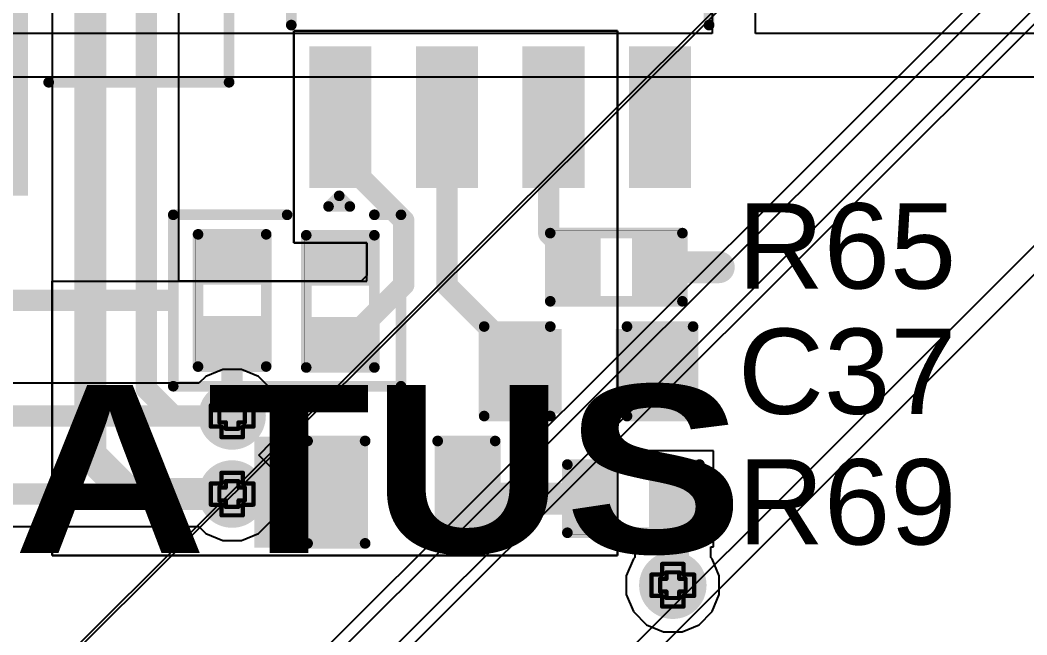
# Model space of a CAD drawing. Header units: inches. Extents: x -5 to 5258, y -4 to 5281.
# Drawn here: x 28.96 to 40.95, y 69.28 to 76.6 of the extents above; entities that cross this region are included whole.
import ezdxf

# ---------------------------------------------------------------- set-up
doc = ezdxf.new("R2010")
doc.units = ezdxf.units.IN
for name, color, linetype in [('Bottom Layer', 5, 'Continuous'), ('Bottom Solder', 6, 'Continuous'), ('Drill Drawing', 1, 'Continuous'), ('Top Layer', 1, 'Continuous'), ('Top Overlay', 2, 'Continuous'), ('Top Paste', 8, 'Continuous'), ('Top Solder', 216, 'Continuous'), ('Via Holes', 16, 'Continuous')]:
    doc.layers.add(name, color=color, linetype=linetype)
doc.styles.add('Arial', font='', dxfattribs={"height": 0.2})
doc.styles.add('Arial Black_Bold', font='', dxfattribs={"height": 0.2})
doc.styles.get('Arial').set_extended_font_data('Arial')
doc.styles.get('Arial Black_Bold').set_extended_font_data('Arial Black', bold=True)

# ---------------------------------------------------------------- blocks, each defined once
blk = doc.blocks.new('8_SO_P____P___6')
at = {"layer": 'Top Layer'}
for points in [[(-3.475, 2.205), (-1.925, 2.205), (-1.925, 1.605), (-3.475, 1.605)], [(1.925, 2.205), (3.475, 2.205), (3.475, 1.605), (1.925, 1.605)], [(-1.144, 1.144), (1.144, 1.144), (1.144, -1.144), (-1.144, -1.144)], [(-3.475, 0.935), (-1.925, 0.935), (-1.925, 0.335), (-3.475, 0.335)], [(1.925, 0.935), (3.475, 0.935), (3.475, 0.335), (1.925, 0.335)], [(-3.475, -0.335), (-1.925, -0.335), (-1.925, -0.935), (-3.475, -0.935)], [(1.925, -0.335), (3.475, -0.335), (3.475, -0.935), (1.925, -0.935)], [(-3.475, -1.605), (-1.925, -1.605), (-1.925, -2.205), (-3.475, -2.205)], [(1.925, -1.605), (3.475, -1.605), (3.475, -2.205), (1.925, -2.205)]]:
    blk.add_hatch(color=1, dxfattribs=at).paths.add_polyline_path(points)
at = {"layer": 'Top Paste'}
for points in [[(-3.475, 2.205), (-1.925, 2.205), (-1.925, 1.605), (-3.475, 1.605)], [(1.925, 2.205), (3.475, 2.205), (3.475, 1.605), (1.925, 1.605)], [(-1.144, 1.144), (1.144, 1.144), (1.144, -1.144), (-1.144, -1.144)], [(-3.475, 0.935), (-1.925, 0.935), (-1.925, 0.335), (-3.475, 0.335)], [(1.925, 0.935), (3.475, 0.935), (3.475, 0.335), (1.925, 0.335)], [(-3.475, -0.335), (-1.925, -0.335), (-1.925, -0.935), (-3.475, -0.935)], [(1.925, -0.335), (3.475, -0.335), (3.475, -0.935), (1.925, -0.935)], [(-3.475, -1.605), (-1.925, -1.605), (-1.925, -2.205), (-3.475, -2.205)], [(1.925, -1.605), (3.475, -1.605), (3.475, -2.205), (1.925, -2.205)]]:
    blk.add_hatch(color=8, dxfattribs=at).paths.add_polyline_path(points)
at = {"layer": 'Top Solder'}
for points in [[(-3.545, 2.275), (-1.855, 2.275), (-1.855, 1.535), (-3.545, 1.535)], [(1.855, 2.275), (3.545, 2.275), (3.545, 1.535), (1.855, 1.535)], [(-1.214, 1.214), (1.214, 1.214), (1.214, -1.214), (-1.214, -1.214)], [(-3.545, 1.005), (-1.855, 1.005), (-1.855, 0.265), (-3.545, 0.265)], [(1.855, 1.005), (3.545, 1.005), (3.545, 0.265), (1.855, 0.265)], [(-3.545, -0.265), (-1.855, -0.265), (-1.855, -1.005), (-3.545, -1.005)], [(1.855, -0.265), (3.545, -0.265), (3.545, -1.005), (1.855, -1.005)], [(-3.545, -1.535), (-1.855, -1.535), (-1.855, -2.275), (-3.545, -2.275)], [(1.855, -1.535), (3.545, -1.535), (3.545, -2.275), (1.855, -2.275)]]:
    blk.add_hatch(color=216, dxfattribs=at).paths.add_polyline_path(points)
at = {"layer": 'Top Overlay', "const_width": 0.127}
for points in [[(-1.603, 2.489), (1.902, 2.489)], [(-3.763, 2.045), (-3.636, 1.918)], [(-3.763, 2.045), (-3.763, 1.791)], [(-3.636, 1.918), (-3.763, 1.791)], [(-1.603, -2.489), (1.902, -2.489)]]:
    blk.add_lwpolyline(points, dxfattribs=at)
at = {"layer": 'Top Overlay', "const_width": 0.0635}
for points in [[(-1.635, 2.489, 1), (-1.571, 2.489, 1)], [(1.87, 2.489, 1), (1.934, 2.489, 1)], [(-3.795, 2.045, 1), (-3.732, 2.045, 1)], [(-3.795, 2.045, 1), (-3.732, 2.045, 1)], [(-3.668, 1.918, 1), (-3.605, 1.918, 1)], [(-3.668, 1.918, 1), (-3.605, 1.918, 1)], [(-3.795, 1.791, 1), (-3.732, 1.791, 1)], [(-3.795, 1.791, 1), (-3.732, 1.791, 1)], [(-1.635, -2.489, 1), (-1.571, -2.489, 1)], [(1.87, -2.489, 1), (1.934, -2.489, 1)]]:
    blk.add_lwpolyline(points, format="xyb", close=True, dxfattribs=at)
blk = doc.blocks.new('28_UFQFPN__4_4__9')
at = {"layer": 'Top Solder'}
for p in [(-1.739, 1.711), (-1.589, -1.289), (-1.289, 2.211), (-1.289, -1.589), (1.561, -1.589), (1.711, 2.211), (2.211, 1.711), (2.211, -1.289)]:
    blk.add_line(p, (5248.373, 5235.421), dxfattribs=at)
blk = doc.blocks.new('R___0402_23')
at = {"layer": 'Top Layer'}
for points in [[(-0.699, -0.318), (-0.699, 0.318), (-0.241, 0.318), (-0.241, -0.318)], [(0.241, -0.318), (0.241, 0.318), (0.699, 0.318), (0.699, -0.318)]]:
    blk.add_hatch(color=1, dxfattribs=at).paths.add_polyline_path(points)
at = {"layer": 'Top Paste'}
for points in [[(-0.699, -0.318), (-0.699, 0.318), (-0.241, 0.318), (-0.241, -0.318)], [(0.241, -0.318), (0.241, 0.318), (0.699, 0.318), (0.699, -0.318)]]:
    blk.add_hatch(color=8, dxfattribs=at).paths.add_polyline_path(points)
at = {"layer": 'Top Solder'}
for points in [[(-0.754, -0.373), (-0.754, 0.373), (-0.186, 0.373), (-0.186, -0.373)], [(0.186, -0.373), (0.186, 0.373), (0.754, 0.373), (0.754, -0.373)]]:
    blk.add_hatch(color=216, dxfattribs=at).paths.add_polyline_path(points)
at = {"layer": 'Top Overlay'}
for points, const_width in [([(-0.787, 0.406), (0.787, 0.406)], 0.127), ([(-0.787, -0.406), (-0.787, 0.406)], 0.127), ([(0.787, -0.406), (0.787, 0.406)], 0.127), ([(-0.787, -0.406), (0.787, -0.406)], 0.127), ([(-0.813, -0.432), (0.813, -0.432)], 0.00323)]:
    blk.add_lwpolyline(points, dxfattribs=dict(at, const_width=const_width))
for points, const_width in [([(-0.819, 0.406, 1), (-0.756, 0.406, 1)], 0.0635), ([(-0.819, 0.406, 1), (-0.756, 0.406, 1)], 0.0635), ([(0.756, 0.406, 1), (0.819, 0.406, 1)], 0.0635), ([(0.756, 0.406, 1), (0.819, 0.406, 1)], 0.0635), ([(-0.819, -0.406, 1), (-0.756, -0.406, 1)], 0.0635), ([(-0.819, -0.406, 1), (-0.756, -0.406, 1)], 0.0635), ([(0.756, -0.406, 1), (0.819, -0.406, 1)], 0.0635), ([(0.756, -0.406, 1), (0.819, -0.406, 1)], 0.0635), ([(-0.814, -0.432, 1), (-0.812, -0.432, 1)], 0.00161), ([(0.812, -0.432, 1), (0.814, -0.432, 1)], 0.00161)]:
    blk.add_lwpolyline(points, format="xyb", close=True, dxfattribs=dict(at, const_width=const_width))
blk = doc.blocks.new('R___0402_27')
at = {"layer": 'Top Layer'}
for points in [[(-0.699, -0.318), (-0.699, 0.318), (-0.241, 0.318), (-0.241, -0.318)], [(0.241, -0.318), (0.241, 0.318), (0.699, 0.318), (0.699, -0.318)]]:
    blk.add_hatch(color=1, dxfattribs=at).paths.add_polyline_path(points)
at = {"layer": 'Top Paste'}
for points in [[(-0.699, -0.318), (-0.699, 0.318), (-0.241, 0.318), (-0.241, -0.318)], [(0.241, -0.318), (0.241, 0.318), (0.699, 0.318), (0.699, -0.318)]]:
    blk.add_hatch(color=8, dxfattribs=at).paths.add_polyline_path(points)
at = {"layer": 'Top Solder'}
for points in [[(-0.754, -0.373), (-0.754, 0.373), (-0.186, 0.373), (-0.186, -0.373)], [(0.186, -0.373), (0.186, 0.373), (0.754, 0.373), (0.754, -0.373)]]:
    blk.add_hatch(color=216, dxfattribs=at).paths.add_polyline_path(points)
at = {"layer": 'Top Overlay'}
for points, const_width in [([(0.787, 0.406), (-0.787, 0.406)], 0.127), ([(-0.787, 0.406), (-0.787, -0.406)], 0.127), ([(0.787, 0.406), (0.787, -0.406)], 0.127), ([(0.787, -0.406), (-0.787, -0.406)], 0.127), ([(0.813, -0.432), (-0.813, -0.432)], 0.00323)]:
    blk.add_lwpolyline(points, dxfattribs=dict(at, const_width=const_width))
for points, const_width in [([(-0.819, 0.406, 1), (-0.756, 0.406, 1)], 0.0635), ([(-0.819, 0.406, 1), (-0.756, 0.406, 1)], 0.0635), ([(0.756, 0.406, 1), (0.819, 0.406, 1)], 0.0635), ([(0.756, 0.406, 1), (0.819, 0.406, 1)], 0.0635), ([(-0.819, -0.406, 1), (-0.756, -0.406, 1)], 0.0635), ([(-0.819, -0.406, 1), (-0.756, -0.406, 1)], 0.0635), ([(0.756, -0.406, 1), (0.819, -0.406, 1)], 0.0635), ([(0.756, -0.406, 1), (0.819, -0.406, 1)], 0.0635), ([(-0.814, -0.432, 1), (-0.812, -0.432, 1)], 0.00161), ([(0.812, -0.432, 1), (0.814, -0.432, 1)], 0.00161)]:
    blk.add_lwpolyline(points, format="xyb", close=True, dxfattribs=dict(at, const_width=const_width))
blk = doc.blocks.new('R___0402_28')
at = {"layer": 'Top Layer'}
for points in [[(-0.699, -0.318), (-0.699, 0.317), (-0.241, 0.317), (-0.241, -0.318)], [(0.241, -0.318), (0.241, 0.317), (0.699, 0.317), (0.699, -0.318)]]:
    blk.add_hatch(color=1, dxfattribs=at).paths.add_polyline_path(points)
at = {"layer": 'Top Paste'}
for points in [[(-0.699, -0.318), (-0.699, 0.317), (-0.241, 0.317), (-0.241, -0.318)], [(0.241, -0.318), (0.241, 0.317), (0.699, 0.317), (0.699, -0.318)]]:
    blk.add_hatch(color=8, dxfattribs=at).paths.add_polyline_path(points)
at = {"layer": 'Top Solder'}
for points in [[(-0.754, -0.373), (-0.754, 0.372), (-0.186, 0.372), (-0.186, -0.373)], [(0.186, -0.373), (0.186, 0.372), (0.754, 0.372), (0.754, -0.373)]]:
    blk.add_hatch(color=216, dxfattribs=at).paths.add_polyline_path(points)
at = {"layer": 'Top Overlay'}
for points, const_width in [([(0.787, 0.406), (-0.787, 0.406)], 0.127), ([(-0.787, -0.406), (-0.787, 0.406)], 0.127), ([(0.787, -0.406), (0.787, 0.406)], 0.127), ([(0.787, -0.406), (-0.787, -0.406)], 0.127), ([(0.813, -0.432), (-0.813, -0.432)], 0.00323)]:
    blk.add_lwpolyline(points, dxfattribs=dict(at, const_width=const_width))
for points, const_width in [([(-0.819, 0.406, 1), (-0.756, 0.406, 1)], 0.0635), ([(-0.819, 0.406, 1), (-0.756, 0.406, 1)], 0.0635), ([(0.756, 0.406, 1), (0.819, 0.406, 1)], 0.0635), ([(0.756, 0.406, 1), (0.819, 0.406, 1)], 0.0635), ([(-0.819, -0.406, 1), (-0.756, -0.406, 1)], 0.0635), ([(-0.819, -0.406, 1), (-0.756, -0.406, 1)], 0.0635), ([(0.756, -0.406, 1), (0.819, -0.406, 1)], 0.0635), ([(0.756, -0.406, 1), (0.819, -0.406, 1)], 0.0635), ([(-0.814, -0.432, 1), (-0.812, -0.432, 1)], 0.00161), ([(0.812, -0.432, 1), (0.814, -0.432, 1)], 0.00161)]:
    blk.add_lwpolyline(points, format="xyb", close=True, dxfattribs=dict(at, const_width=const_width))
blk = doc.blocks.new('R___0402_29')
at = {"layer": 'Top Layer'}
for points in [[(-0.699, -0.318), (-0.699, 0.317), (-0.241, 0.317), (-0.241, -0.318)], [(0.241, -0.318), (0.241, 0.317), (0.699, 0.317), (0.699, -0.318)]]:
    blk.add_hatch(color=1, dxfattribs=at).paths.add_polyline_path(points)
at = {"layer": 'Top Paste'}
for points in [[(-0.699, -0.318), (-0.699, 0.317), (-0.241, 0.317), (-0.241, -0.318)], [(0.241, -0.318), (0.241, 0.317), (0.699, 0.317), (0.699, -0.318)]]:
    blk.add_hatch(color=8, dxfattribs=at).paths.add_polyline_path(points)
at = {"layer": 'Top Solder'}
for points in [[(-0.754, -0.373), (-0.754, 0.373), (-0.186, 0.373), (-0.186, -0.373)], [(0.186, -0.373), (0.186, 0.373), (0.754, 0.373), (0.754, -0.373)]]:
    blk.add_hatch(color=216, dxfattribs=at).paths.add_polyline_path(points)
at = {"layer": 'Top Overlay'}
for points, const_width in [([(0.787, 0.406), (-0.787, 0.406)], 0.127), ([(-0.787, -0.406), (-0.787, 0.406)], 0.127), ([(0.787, -0.406), (0.787, 0.406)], 0.127), ([(0.787, -0.406), (-0.787, -0.406)], 0.127), ([(0.813, -0.432), (-0.813, -0.432)], 0.00323)]:
    blk.add_lwpolyline(points, dxfattribs=dict(at, const_width=const_width))
for points, const_width in [([(-0.819, 0.406, 1), (-0.756, 0.406, 1)], 0.0635), ([(-0.819, 0.406, 1), (-0.756, 0.406, 1)], 0.0635), ([(0.756, 0.406, 1), (0.819, 0.406, 1)], 0.0635), ([(0.756, 0.406, 1), (0.819, 0.406, 1)], 0.0635), ([(-0.819, -0.406, 1), (-0.756, -0.406, 1)], 0.0635), ([(-0.819, -0.406, 1), (-0.756, -0.406, 1)], 0.0635), ([(0.756, -0.406, 1), (0.819, -0.406, 1)], 0.0635), ([(0.756, -0.406, 1), (0.819, -0.406, 1)], 0.0635), ([(-0.814, -0.432, 1), (-0.812, -0.432, 1)], 0.00161), ([(0.812, -0.432, 1), (0.814, -0.432, 1)], 0.00161)]:
    blk.add_lwpolyline(points, format="xyb", close=True, dxfattribs=dict(at, const_width=const_width))
blk = doc.blocks.new('LED_0603_93')
at = {"layer": 'Top Layer'}
for points in [[(-1, 0.5), (-0.5, 0.5), (-0.5, -0.5), (-1, -0.5)], [(0.5, 0.5), (1, 0.5), (1, -0.5), (0.5, -0.5)]]:
    blk.add_hatch(color=1, dxfattribs=at).paths.add_polyline_path(points)
at = {"layer": 'Top Overlay'}
blk.add_hatch(color=2, dxfattribs=at).paths.add_polyline_path([(1.118, -0.66), (1.753, -0.66), (1.753, 0.66), (1.118, 0.66)])
at = {"layer": 'Top Paste'}
for points in [[(-1, 0.5), (-0.5, 0.5), (-0.5, -0.5), (-1, -0.5)], [(0.5, 0.5), (1, 0.5), (1, -0.5), (0.5, -0.5)]]:
    blk.add_hatch(color=8, dxfattribs=at).paths.add_polyline_path(points)
at = {"layer": 'Top Solder'}
for points in [[(-1.102, 0.602), (-0.398, 0.602), (-0.398, -0.602), (-1.102, -0.602)], [(0.398, 0.602), (1.102, 0.602), (1.102, -0.602), (0.398, -0.602)]]:
    blk.add_hatch(color=216, dxfattribs=at).paths.add_polyline_path(points)
at = {"layer": 'Top Overlay', "const_width": 0.127}
for points in [[(-0.432, 0.61), (-1.118, 0.61)], [(-1.118, 0.61), (-1.118, -0.61)], [(1.118, 0.61), (0.432, 0.61)], [(1.118, 0.61), (1.118, -0.61)], [(-0.432, -0.61), (-1.118, -0.61)], [(1.118, -0.61), (0.432, -0.61)]]:
    blk.add_lwpolyline(points, dxfattribs=at)
at = {"layer": 'Top Overlay', "const_width": 0.0635}
for points in [[(-1.149, 0.61, 1), (-1.086, 0.61, 1)], [(-1.149, 0.61, 1), (-1.086, 0.61, 1)], [(-0.464, 0.61, 1), (-0.4, 0.61, 1)], [(0.4, 0.61, 1), (0.464, 0.61, 1)], [(1.086, 0.61, 1), (1.149, 0.61, 1)], [(1.086, 0.61, 1), (1.149, 0.61, 1)], [(-1.149, -0.61, 1), (-1.086, -0.61, 1)], [(-1.149, -0.61, 1), (-1.086, -0.61, 1)], [(-0.464, -0.61, 1), (-0.4, -0.61, 1)], [(0.4, -0.61, 1), (0.464, -0.61, 1)], [(1.086, -0.61, 1), (1.149, -0.61, 1)], [(1.086, -0.61, 1), (1.149, -0.61, 1)]]:
    blk.add_lwpolyline(points, format="xyb", close=True, dxfattribs=at)
blk = doc.blocks.new('C___0603_133')
at = {"layer": 'Top Layer'}
for points in [[(-0.381, 0.445), (-0.381, -0.445), (-1.143, -0.445), (-1.143, 0.445)], [(1.143, 0.445), (1.143, -0.445), (0.381, -0.445), (0.381, 0.445)]]:
    blk.add_hatch(color=1, dxfattribs=at).paths.add_polyline_path(points)
at = {"layer": 'Top Paste'}
for points in [[(-0.381, 0.445), (-0.381, -0.445), (-1.143, -0.445), (-1.143, 0.445)], [(1.143, 0.445), (1.143, -0.445), (0.381, -0.445), (0.381, 0.445)]]:
    blk.add_hatch(color=8, dxfattribs=at).paths.add_polyline_path(points)
at = {"layer": 'Top Solder'}
for points in [[(-0.321, 0.504), (-0.321, -0.504), (-1.203, -0.504), (-1.203, 0.504)], [(1.203, 0.504), (1.203, -0.504), (0.321, -0.504), (0.321, 0.504)]]:
    blk.add_hatch(color=216, dxfattribs=at).paths.add_polyline_path(points)
at = {"layer": 'Top Overlay', "const_width": 0.127}
for points in [[(-0.457, 0.533), (-1.245, 0.533)], [(-1.245, 0.533), (-1.245, -0.533)], [(1.245, 0.533), (0.457, 0.533)], [(1.245, 0.533), (1.245, -0.533)], [(-0.457, -0.533), (-1.245, -0.533)], [(1.245, -0.533), (0.457, -0.533)]]:
    blk.add_lwpolyline(points, dxfattribs=at)
at = {"layer": 'Top Overlay', "const_width": 0.0635}
for points in [[(-1.276, 0.533, 1), (-1.213, 0.533, 1)], [(-1.276, 0.533, 1), (-1.213, 0.533, 1)], [(-0.489, 0.533, 1), (-0.425, 0.533, 1)], [(0.425, 0.533, 1), (0.489, 0.533, 1)], [(1.213, 0.533, 1), (1.276, 0.533, 1)], [(1.213, 0.533, 1), (1.276, 0.533, 1)], [(-1.276, -0.533, 1), (-1.213, -0.533, 1)], [(-1.276, -0.533, 1), (-1.213, -0.533, 1)], [(-0.489, -0.533, 1), (-0.425, -0.533, 1)], [(0.425, -0.533, 1), (0.489, -0.533, 1)], [(1.213, -0.533, 1), (1.276, -0.533, 1)], [(1.213, -0.533, 1), (1.276, -0.533, 1)]]:
    blk.add_lwpolyline(points, format="xyb", close=True, dxfattribs=at)
blk = doc.blocks.new('50SVPF10M_136')
at = {"layer": 'Top Layer'}
for points in [[(-4.55, 0.8), (-1.05, 0.8), (-1.05, -0.8), (-4.55, -0.8)], [(1.05, 0.8), (4.55, 0.8), (4.55, -0.8), (1.05, -0.8)]]:
    blk.add_hatch(color=1, dxfattribs=at).paths.add_polyline_path(points)
at = {"layer": 'Top Paste'}
for points in [[(-4.55, 0.8), (-1.05, 0.8), (-1.05, -0.8), (-4.55, -0.8)], [(1.05, 0.8), (4.55, 0.8), (4.55, -0.8), (1.05, -0.8)]]:
    blk.add_hatch(color=8, dxfattribs=at).paths.add_polyline_path(points)
at = {"layer": 'Top Solder'}
for points in [[(-4.652, 0.902), (-0.948, 0.902), (-0.948, -0.902), (-4.652, -0.902)], [(0.948, 0.902), (4.652, 0.902), (4.652, -0.902), (0.948, -0.902)]]:
    blk.add_hatch(color=216, dxfattribs=at).paths.add_polyline_path(points)
at = {"layer": 'Top Overlay', "const_width": 0.127}
for points in [[(-3.3, 1.95), (-1.95, 3.3)], [(3.3, 3.3), (-1.95, 3.3)], [(3.3, 1.15), (3.3, 3.3)], [(-3.3, 1.15), (-3.3, 1.95)], [(-3.779, 1.033), (-3.779, 1.567)], [(-3.55, 1.287), (-4.007, 1.287)], [(-3.3, -1.95), (-3.3, -1.15)], [(3.3, -3.3), (3.3, -1.15)], [(-1.95, -3.3), (-3.3, -1.95)], [(3.3, -3.3), (-1.95, -3.3)]]:
    blk.add_lwpolyline(points, dxfattribs=at)
at = {"layer": 'Top Overlay', "const_width": 0.0635}
for points in [[(-1.982, 3.3, 1), (-1.918, 3.3, 1)], [(-1.982, 3.3, 1), (-1.918, 3.3, 1)], [(3.268, 3.3, 1), (3.332, 3.3, 1)], [(3.268, 3.3, 1), (3.332, 3.3, 1)], [(-3.332, 1.95, 1), (-3.268, 1.95, 1)], [(-3.332, 1.95, 1), (-3.268, 1.95, 1)], [(-3.81, 1.567, 1), (-3.747, 1.567, 1)], [(-4.039, 1.287, 1), (-3.975, 1.287, 1)], [(-3.582, 1.287, 1), (-3.518, 1.287, 1)], [(-3.332, 1.15, 1), (-3.268, 1.15, 1)], [(3.268, 1.15, 1), (3.332, 1.15, 1)], [(-3.81, 1.033, 1), (-3.747, 1.033, 1)], [(-3.332, -1.15, 1), (-3.268, -1.15, 1)], [(3.268, -1.15, 1), (3.332, -1.15, 1)], [(-3.332, -1.95, 1), (-3.268, -1.95, 1)], [(-3.332, -1.95, 1), (-3.268, -1.95, 1)], [(-1.982, -3.3, 1), (-1.918, -3.3, 1)], [(-1.982, -3.3, 1), (-1.918, -3.3, 1)], [(3.268, -3.3, 1), (3.332, -3.3, 1)], [(3.268, -3.3, 1), (3.332, -3.3, 1)]]:
    blk.add_lwpolyline(points, format="xyb", close=True, dxfattribs=at)

msp = doc.modelspace()

# ---------------------------------------------------------------- hatches: boundary and pattern name
at = {"layer": 'Bottom Layer'}
h = msp.add_hatch(color=5, dxfattribs=at)
edge = h.paths.add_edge_path()
edge.add_arc((31.481, 71.889), 0.3, 0, 360)
h = msp.add_hatch(color=5, dxfattribs=at)
edge = h.paths.add_edge_path()
edge.add_arc((31.481, 70.959), 0.3, 0, 360)
h = msp.add_hatch(color=5, dxfattribs=at)
edge = h.paths.add_edge_path()
edge.add_arc((36.732, 69.873), 0.3, 0, 360)
at = {"layer": 'Bottom Solder'}
h = msp.add_hatch(color=6, dxfattribs=at)
edge = h.paths.add_edge_path()
edge.add_arc((31.481, 71.889), 0.402, 0, 360)
h = msp.add_hatch(color=6, dxfattribs=at)
edge = h.paths.add_edge_path()
edge.add_arc((31.481, 70.959), 0.402, 0, 360)
h = msp.add_hatch(color=6, dxfattribs=at)
edge = h.paths.add_edge_path()
edge.add_arc((36.732, 69.873), 0.402, 0, 360)
at = {"layer": 'Top Layer'}
h = msp.add_hatch(color=1, dxfattribs=at)
edge = h.paths.add_edge_path()
edge.add_arc((31.481, 71.889), 0.3, 0, 360)
h = msp.add_hatch(color=1, dxfattribs=at)
edge = h.paths.add_edge_path()
edge.add_arc((31.481, 70.959), 0.3, 0, 360)
h = msp.add_hatch(color=1, dxfattribs=at)
edge = h.paths.add_edge_path()
edge.add_arc((36.732, 69.873), 0.3, 0, 360)
at = {"layer": 'Top Solder'}
h = msp.add_hatch(color=216, dxfattribs=at)
edge = h.paths.add_edge_path()
edge.add_arc((31.481, 71.889), 0.402, 0, 360)
h = msp.add_hatch(color=216, dxfattribs=at)
edge = h.paths.add_edge_path()
edge.add_arc((31.481, 70.959), 0.402, 0, 360)
h = msp.add_hatch(color=216, dxfattribs=at)
edge = h.paths.add_edge_path()
edge.add_arc((36.732, 69.873), 0.402, 0, 360)
at = {"layer": 'Via Holes'}
h = msp.add_hatch(color=7, dxfattribs=at)
edge = h.paths.add_edge_path()
edge.add_arc((31.481, 71.889), 0.15, 0, 360)
h = msp.add_hatch(color=7, dxfattribs=at)
edge = h.paths.add_edge_path()
edge.add_arc((31.481, 70.959), 0.15, 0, 360)
h = msp.add_hatch(color=7, dxfattribs=at)
edge = h.paths.add_edge_path()
edge.add_arc((36.732, 69.873), 0.15, 0, 360)

# ---------------------------------------------------------------- linework, layer by layer
at = {"layer": 'Bottom Layer'}
for p, q in [((37.201, 84.849), (37.201, 76.445)), ((37.719, 76.445), (37.719, 84.849)), ((37.201, 76.445), (4.623, 76.445)), ((62.84, 76.445), (37.719, 76.445)), ((4.623, 75.927), (62.84, 75.927)), ((31.167, 72.359), (31.086, 72.278)), ((31.371, 72.443), (31.167, 72.359)), ((31.591, 72.443), (31.371, 72.443)), ((31.795, 72.359), (31.591, 72.443)), ((31.951, 72.203), (31.795, 72.359)), ((31.086, 72.278), (18.322, 72.278)), ((32.035, 71.999), (31.951, 72.203)), ((32.035, 71.779), (32.035, 71.999)), ((31.951, 71.575), (32.035, 71.779)), ((31.8, 71.424), (31.951, 71.575)), ((31.951, 71.273), (31.8, 71.424)), ((32.035, 71.07), (31.951, 71.273)), ((32.035, 70.849), (32.035, 71.07)), ((31.951, 70.645), (32.035, 70.849)), ((18.756, 70.571), (31.086, 70.571)), ((31.086, 70.571), (31.167, 70.49)), ((31.795, 70.49), (31.951, 70.645)), ((31.167, 70.49), (31.371, 70.405)), ((31.591, 70.405), (31.795, 70.49)), ((31.371, 70.405), (31.591, 70.405))]:
    msp.add_line(p, q, dxfattribs=at)
at = {"layer": 'Bottom Layer', "const_width": 0.254}
for points in [[(17.954, 71.889), (31.481, 71.889)], [(18.595, 70.959), (31.481, 70.959)]]:
    msp.add_lwpolyline(points, dxfattribs=at)
at = {"layer": 'Bottom Layer', "const_width": 0.127}
for points in [[(31.418, 71.889, 1), (31.545, 71.889, 1)], [(31.418, 70.959, 1), (31.545, 70.959, 1)]]:
    msp.add_lwpolyline(points, format="xyb", close=True, dxfattribs=at)
at = {"layer": 'Drill Drawing', "const_width": 0.0508}
for points in [[(31.354, 72.016), (31.354, 72.143)], [(31.354, 72.143), (31.608, 72.143)], [(31.608, 72.016), (31.608, 72.143)], [(31.227, 71.762), (31.227, 72.016)], [(31.227, 72.016), (31.354, 72.016)], [(31.329, 71.813), (31.329, 71.965)], [(31.329, 71.965), (31.405, 71.965)], [(31.405, 71.965), (31.405, 72.042)], [(31.405, 72.042), (31.557, 72.042)], [(31.557, 71.965), (31.557, 72.042)], [(31.557, 71.965), (31.634, 71.965)], [(31.608, 72.016), (31.735, 72.016)], [(31.634, 71.813), (31.634, 71.965)], [(31.735, 71.762), (31.735, 72.016)], [(31.227, 71.762), (31.354, 71.762)], [(31.329, 71.813), (31.405, 71.813)], [(31.354, 71.635), (31.354, 71.762)], [(31.405, 71.737), (31.405, 71.813)], [(31.405, 71.737), (31.557, 71.737)], [(31.557, 71.813), (31.634, 71.813)], [(31.557, 71.737), (31.557, 71.813)], [(31.608, 71.762), (31.735, 71.762)], [(31.608, 71.635), (31.608, 71.762)], [(31.354, 71.635), (31.608, 71.635)], [(31.354, 71.086), (31.354, 71.213)], [(31.354, 71.213), (31.608, 71.213)], [(31.405, 71.036), (31.405, 71.112)], [(31.405, 71.112), (31.557, 71.112)], [(31.557, 71.036), (31.557, 71.112)], [(31.608, 71.086), (31.608, 71.213)], [(31.227, 70.832), (31.227, 71.086)], [(31.227, 71.086), (31.354, 71.086)], [(31.329, 70.883), (31.329, 71.036)], [(31.329, 71.036), (31.405, 71.036)], [(31.557, 71.036), (31.634, 71.036)], [(31.608, 71.086), (31.735, 71.086)], [(31.634, 70.883), (31.634, 71.036)], [(31.735, 70.832), (31.735, 71.086)], [(31.329, 70.883), (31.405, 70.883)], [(31.405, 70.807), (31.405, 70.883)], [(31.557, 70.883), (31.634, 70.883)], [(31.557, 70.807), (31.557, 70.883)], [(31.227, 70.832), (31.354, 70.832)], [(31.354, 70.705), (31.354, 70.832)], [(31.405, 70.807), (31.557, 70.807)], [(31.608, 70.832), (31.735, 70.832)], [(31.608, 70.705), (31.608, 70.832)], [(31.354, 70.705), (31.608, 70.705)], [(36.605, 70), (36.605, 70.127)], [(36.605, 70.127), (36.859, 70.127)], [(36.859, 70), (36.859, 70.127)], [(36.478, 69.746), (36.478, 70)], [(36.478, 70), (36.605, 70)], [(36.58, 69.797), (36.58, 69.949)], [(36.58, 69.949), (36.656, 69.949)], [(36.656, 69.949), (36.656, 70.026)], [(36.656, 70.026), (36.808, 70.026)], [(36.808, 69.949), (36.808, 70.026)], [(36.808, 69.949), (36.885, 69.949)], [(36.859, 70), (36.986, 70)], [(36.885, 69.797), (36.885, 69.949)], [(36.986, 69.746), (36.986, 70)], [(36.58, 69.797), (36.656, 69.797)], [(36.656, 69.721), (36.656, 69.797)], [(36.808, 69.797), (36.885, 69.797)], [(36.808, 69.721), (36.808, 69.797)], [(36.478, 69.746), (36.605, 69.746)], [(36.605, 69.619), (36.605, 69.746)], [(36.656, 69.721), (36.808, 69.721)], [(36.859, 69.746), (36.986, 69.746)], [(36.859, 69.619), (36.859, 69.746)], [(36.605, 69.619), (36.859, 69.619)]]:
    msp.add_lwpolyline(points, dxfattribs=at)
at = {"layer": 'Drill Drawing', "const_width": 0.0254}
for points in [[(31.342, 72.143, 1), (31.367, 72.143, 1)], [(31.342, 72.143, 1), (31.367, 72.143, 1)], [(31.596, 72.143, 1), (31.621, 72.143, 1)], [(31.596, 72.143, 1), (31.621, 72.143, 1)], [(31.215, 72.016, 1), (31.24, 72.016, 1)], [(31.215, 72.016, 1), (31.24, 72.016, 1)], [(31.316, 71.965, 1), (31.342, 71.965, 1)], [(31.316, 71.965, 1), (31.342, 71.965, 1)], [(31.342, 72.016, 1), (31.367, 72.016, 1)], [(31.342, 72.016, 1), (31.367, 72.016, 1)], [(31.392, 72.042, 1), (31.418, 72.042, 1)], [(31.392, 72.042, 1), (31.418, 72.042, 1)], [(31.392, 71.965, 1), (31.418, 71.965, 1)], [(31.392, 71.965, 1), (31.418, 71.965, 1)], [(31.545, 72.042, 1), (31.57, 72.042, 1)], [(31.545, 72.042, 1), (31.57, 72.042, 1)], [(31.545, 71.965, 1), (31.57, 71.965, 1)], [(31.545, 71.965, 1), (31.57, 71.965, 1)], [(31.596, 72.016, 1), (31.621, 72.016, 1)], [(31.596, 72.016, 1), (31.621, 72.016, 1)], [(31.621, 71.965, 1), (31.646, 71.965, 1)], [(31.621, 71.965, 1), (31.646, 71.965, 1)], [(31.723, 72.016, 1), (31.748, 72.016, 1)], [(31.723, 72.016, 1), (31.748, 72.016, 1)], [(31.215, 71.762, 1), (31.24, 71.762, 1)], [(31.215, 71.762, 1), (31.24, 71.762, 1)], [(31.316, 71.813, 1), (31.342, 71.813, 1)], [(31.316, 71.813, 1), (31.342, 71.813, 1)], [(31.342, 71.762, 1), (31.367, 71.762, 1)], [(31.342, 71.762, 1), (31.367, 71.762, 1)], [(31.392, 71.813, 1), (31.418, 71.813, 1)], [(31.392, 71.813, 1), (31.418, 71.813, 1)], [(31.392, 71.737, 1), (31.418, 71.737, 1)], [(31.392, 71.737, 1), (31.418, 71.737, 1)], [(31.545, 71.813, 1), (31.57, 71.813, 1)], [(31.545, 71.813, 1), (31.57, 71.813, 1)], [(31.545, 71.737, 1), (31.57, 71.737, 1)], [(31.545, 71.737, 1), (31.57, 71.737, 1)], [(31.596, 71.762, 1), (31.621, 71.762, 1)], [(31.596, 71.762, 1), (31.621, 71.762, 1)], [(31.621, 71.813, 1), (31.646, 71.813, 1)], [(31.621, 71.813, 1), (31.646, 71.813, 1)], [(31.723, 71.762, 1), (31.748, 71.762, 1)], [(31.723, 71.762, 1), (31.748, 71.762, 1)], [(31.342, 71.635, 1), (31.367, 71.635, 1)], [(31.342, 71.635, 1), (31.367, 71.635, 1)], [(31.596, 71.635, 1), (31.621, 71.635, 1)], [(31.596, 71.635, 1), (31.621, 71.635, 1)], [(31.342, 71.213, 1), (31.367, 71.213, 1)], [(31.342, 71.213, 1), (31.367, 71.213, 1)], [(31.392, 71.112, 1), (31.418, 71.112, 1)], [(31.392, 71.112, 1), (31.418, 71.112, 1)], [(31.545, 71.112, 1), (31.57, 71.112, 1)], [(31.545, 71.112, 1), (31.57, 71.112, 1)], [(31.596, 71.213, 1), (31.621, 71.213, 1)], [(31.596, 71.213, 1), (31.621, 71.213, 1)], [(31.215, 71.086, 1), (31.24, 71.086, 1)], [(31.215, 71.086, 1), (31.24, 71.086, 1)], [(31.316, 71.036, 1), (31.342, 71.036, 1)], [(31.316, 71.036, 1), (31.342, 71.036, 1)], [(31.342, 71.086, 1), (31.367, 71.086, 1)], [(31.342, 71.086, 1), (31.367, 71.086, 1)], [(31.392, 71.036, 1), (31.418, 71.036, 1)], [(31.392, 71.036, 1), (31.418, 71.036, 1)], [(31.545, 71.036, 1), (31.57, 71.036, 1)], [(31.545, 71.036, 1), (31.57, 71.036, 1)], [(31.596, 71.086, 1), (31.621, 71.086, 1)], [(31.596, 71.086, 1), (31.621, 71.086, 1)], [(31.621, 71.036, 1), (31.646, 71.036, 1)], [(31.621, 71.036, 1), (31.646, 71.036, 1)], [(31.723, 71.086, 1), (31.748, 71.086, 1)], [(31.723, 71.086, 1), (31.748, 71.086, 1)], [(31.316, 70.883, 1), (31.342, 70.883, 1)], [(31.316, 70.883, 1), (31.342, 70.883, 1)], [(31.392, 70.883, 1), (31.418, 70.883, 1)], [(31.392, 70.883, 1), (31.418, 70.883, 1)], [(31.545, 70.883, 1), (31.57, 70.883, 1)], [(31.545, 70.883, 1), (31.57, 70.883, 1)], [(31.621, 70.883, 1), (31.646, 70.883, 1)], [(31.621, 70.883, 1), (31.646, 70.883, 1)], [(31.215, 70.832, 1), (31.24, 70.832, 1)], [(31.215, 70.832, 1), (31.24, 70.832, 1)], [(31.342, 70.832, 1), (31.367, 70.832, 1)], [(31.342, 70.832, 1), (31.367, 70.832, 1)], [(31.392, 70.807, 1), (31.418, 70.807, 1)], [(31.392, 70.807, 1), (31.418, 70.807, 1)], [(31.545, 70.807, 1), (31.57, 70.807, 1)], [(31.545, 70.807, 1), (31.57, 70.807, 1)], [(31.596, 70.832, 1), (31.621, 70.832, 1)], [(31.596, 70.832, 1), (31.621, 70.832, 1)], [(31.723, 70.832, 1), (31.748, 70.832, 1)], [(31.723, 70.832, 1), (31.748, 70.832, 1)], [(31.342, 70.705, 1), (31.367, 70.705, 1)], [(31.342, 70.705, 1), (31.367, 70.705, 1)], [(31.596, 70.705, 1), (31.621, 70.705, 1)], [(31.596, 70.705, 1), (31.621, 70.705, 1)], [(36.592, 70.127, 1), (36.618, 70.127, 1)], [(36.592, 70.127, 1), (36.618, 70.127, 1)], [(36.846, 70.127, 1), (36.872, 70.127, 1)], [(36.846, 70.127, 1), (36.872, 70.127, 1)], [(36.465, 70, 1), (36.491, 70, 1)], [(36.465, 70, 1), (36.491, 70, 1)], [(36.567, 69.949, 1), (36.592, 69.949, 1)], [(36.567, 69.949, 1), (36.592, 69.949, 1)], [(36.592, 70, 1), (36.618, 70, 1)], [(36.592, 70, 1), (36.618, 70, 1)], [(36.643, 70.026, 1), (36.669, 70.026, 1)], [(36.643, 70.026, 1), (36.669, 70.026, 1)], [(36.643, 69.949, 1), (36.669, 69.949, 1)], [(36.643, 69.949, 1), (36.669, 69.949, 1)], [(36.796, 70.026, 1), (36.821, 70.026, 1)], [(36.796, 70.026, 1), (36.821, 70.026, 1)], [(36.796, 69.949, 1), (36.821, 69.949, 1)], [(36.796, 69.949, 1), (36.821, 69.949, 1)], [(36.846, 70, 1), (36.872, 70, 1)], [(36.846, 70, 1), (36.872, 70, 1)], [(36.872, 69.949, 1), (36.897, 69.949, 1)], [(36.872, 69.949, 1), (36.897, 69.949, 1)], [(36.973, 70, 1), (36.999, 70, 1)], [(36.973, 70, 1), (36.999, 70, 1)], [(36.567, 69.797, 1), (36.592, 69.797, 1)], [(36.567, 69.797, 1), (36.592, 69.797, 1)], [(36.643, 69.797, 1), (36.669, 69.797, 1)], [(36.643, 69.797, 1), (36.669, 69.797, 1)], [(36.796, 69.797, 1), (36.821, 69.797, 1)], [(36.796, 69.797, 1), (36.821, 69.797, 1)], [(36.872, 69.797, 1), (36.897, 69.797, 1)], [(36.872, 69.797, 1), (36.897, 69.797, 1)], [(36.465, 69.746, 1), (36.491, 69.746, 1)], [(36.465, 69.746, 1), (36.491, 69.746, 1)], [(36.592, 69.746, 1), (36.618, 69.746, 1)], [(36.592, 69.746, 1), (36.618, 69.746, 1)], [(36.643, 69.721, 1), (36.669, 69.721, 1)], [(36.643, 69.721, 1), (36.669, 69.721, 1)], [(36.796, 69.721, 1), (36.821, 69.721, 1)], [(36.796, 69.721, 1), (36.821, 69.721, 1)], [(36.846, 69.746, 1), (36.872, 69.746, 1)], [(36.846, 69.746, 1), (36.872, 69.746, 1)], [(36.973, 69.746, 1), (36.999, 69.746, 1)], [(36.973, 69.746, 1), (36.999, 69.746, 1)], [(36.592, 69.619, 1), (36.618, 69.619, 1)], [(36.592, 69.619, 1), (36.618, 69.619, 1)], [(36.846, 69.619, 1), (36.872, 69.619, 1)], [(36.846, 69.619, 1), (36.872, 69.619, 1)]]:
    msp.add_lwpolyline(points, format="xyb", close=True, dxfattribs=at)
at = {"layer": 'Top Layer'}
for p, q in [((29.337, 79.555), (29.337, 71.424)), ((30.848, 73.496), (30.848, 79.555)), ((32.216, 73.953), (32.216, 76.477)), ((32.216, 76.477), (36.072, 76.477)), ((36.072, 76.477), (32.216, 76.477)), ((32.216, 76.477), (32.216, 74.419)), ((36.072, 76.477), (36.072, 70.227)), ((36.072, 74.232), (36.072, 76.477)), ((32.216, 74.419), (32.216, 73.953)), ((36.072, 73.089), (36.072, 74.232)), ((36.072, 74.232), (36.072, 74.232)), ((33.087, 73.953), (32.216, 73.953)), ((32.216, 73.953), (33.087, 73.953)), ((33.087, 73.496), (33.087, 73.953)), ((33.087, 73.953), (33.087, 73.563)), ((33.087, 73.563), (33.02, 73.496)), ((29.337, 70.227), (29.337, 73.496)), ((29.337, 73.496), (33.087, 73.496)), ((33.02, 73.496), (30.848, 73.496)), ((36.072, 71.475), (36.072, 73.089)), ((36.072, 73.089), (36.072, 73.089)), ((29.337, 71.424), (29.337, 70.227)), ((37.216, 71.475), (36.072, 71.475)), ((37.216, 70.332), (37.216, 71.475)), ((36.072, 70.227), (36.072, 70.332)), ((36.072, 70.332), (36.28, 70.332)), ((36.28, 70.332), (36.28, 70.204)), ((37.186, 70.203), (37.186, 70.332)), ((37.186, 70.332), (37.216, 70.332)), ((36.072, 70.227), (29.337, 70.227)), ((29.337, 70.227), (36.072, 70.227)), ((36.263, 70.187), (36.178, 69.983)), ((36.28, 70.204), (36.263, 70.187)), ((37.202, 70.187), (37.186, 70.203)), ((37.286, 69.983), (37.202, 70.187)), ((36.178, 69.983), (36.178, 69.763)), ((37.286, 69.763), (37.286, 69.983)), ((36.178, 69.763), (36.263, 69.559)), ((37.202, 69.559), (37.286, 69.763)), ((36.263, 69.559), (36.418, 69.403)), ((37.046, 69.403), (37.202, 69.559)), ((36.418, 69.403), (36.622, 69.319)), ((36.842, 69.319), (37.046, 69.403)), ((36.622, 69.319), (36.842, 69.319))]:
    msp.add_line(p, q, dxfattribs=at)
for points, const_width in [([(29.79, 71.424), (29.79, 81.867)], 0.381), ([(30.46, 72.212), (30.46, 80.516)], 0.254), ([(32.77, 74.973), (32.77, 75.448)], 0.254), ([(34.04, 73.443), (34.04, 75.448)], 0.254), ([(35.254, 75.392), (35.31, 75.448)], 0.254), ([(35.254, 74.063), (35.254, 75.392)], 0.254), ([(32.77, 74.973), (33.526, 74.216)], 0.254), ([(33.526, 74.216), (33.526, 73.452)], 0.254), ([(35.254, 74.063), (35.466, 73.851)], 0.254), ([(35.466, 73.851), (35.488, 73.851)], 0.254), ([(35.488, 73.851), (35.589, 73.75)], 0.254), ([(35.589, 73.661), (35.589, 73.75)], 0.254), ([(36.529, 73.661), (37.279, 73.661)], 0.381), ([(32.859, 72.785), (33.526, 73.452)], 0.254), ([(34.04, 73.443), (34.713, 72.77)], 0.254), ([(31.481, 71.889), (31.481, 72.769)], 0.254), ([(32.77, 72.785), (32.859, 72.785)], 0.254), ([(34.713, 72.566), (34.713, 72.77)], 0.254), ([(34.713, 72.566), (34.84, 72.439)], 0.254), ([(30.46, 72.212), (30.782, 71.889)], 0.254), ([(30.782, 71.889), (31.481, 71.889)], 0.254), ([(31.481, 71.889), (31.481, 71.889)], 0.254), ([(29.79, 71.424), (30.255, 70.959)], 0.381), ([(30.255, 70.959), (31.481, 70.959)], 0.381), ([(31.481, 70.959), (32.77, 70.959)], 0.381), ([(34.248, 70.964), (34.248, 70.981)], 0.381), ([(34.248, 70.964), (34.308, 70.904)], 0.381), ([(32.726, 71.003), (32.748, 70.981)], 0.254), ([(34.308, 70.904), (35.793, 70.904)], 0.381), ([(36.733, 69.874), (36.733, 70.904)], 0.381)]:
    msp.add_lwpolyline(points, dxfattribs=dict(at, const_width=const_width))
for points, const_width in [([(32.706, 75.448, 1), (32.833, 75.448, 1)], 0.127), ([(33.976, 75.448, 1), (34.103, 75.448, 1)], 0.127), ([(35.246, 75.448, 1), (35.373, 75.448, 1)], 0.127), ([(35.19, 75.392, 1), (35.317, 75.392, 1)], 0.127), ([(35.19, 75.392, 1), (35.317, 75.392, 1)], 0.127), ([(32.706, 74.973, 1), (32.833, 74.973, 1)], 0.127), ([(32.706, 74.973, 1), (32.833, 74.973, 1)], 0.127), ([(33.463, 74.216, 1), (33.59, 74.216, 1)], 0.127), ([(33.463, 74.216, 1), (33.59, 74.216, 1)], 0.127), ([(35.19, 74.063, 1), (35.317, 74.063, 1)], 0.127), ([(35.19, 74.063, 1), (35.317, 74.063, 1)], 0.127), ([(35.402, 73.851, 1), (35.529, 73.851, 1)], 0.127), ([(35.402, 73.851, 1), (35.529, 73.851, 1)], 0.127), ([(35.424, 73.851, 1), (35.551, 73.851, 1)], 0.127), ([(35.424, 73.851, 1), (35.551, 73.851, 1)], 0.127), ([(35.526, 73.75, 1), (35.653, 73.75, 1)], 0.127), ([(35.526, 73.75, 1), (35.653, 73.75, 1)], 0.127), ([(35.526, 73.661, 1), (35.653, 73.661, 1)], 0.127), ([(36.434, 73.661, 1), (36.624, 73.661, 1)], 0.191), ([(37.184, 73.661, 1), (37.374, 73.661, 1)], 0.191), ([(33.463, 73.452, 1), (33.59, 73.452, 1)], 0.127), ([(33.463, 73.452, 1), (33.59, 73.452, 1)], 0.127), ([(33.976, 73.443, 1), (34.103, 73.443, 1)], 0.127), ([(33.976, 73.443, 1), (34.103, 73.443, 1)], 0.127), ([(31.418, 72.769, 1), (31.545, 72.769, 1)], 0.127), ([(32.706, 72.785, 1), (32.833, 72.785, 1)], 0.127), ([(32.795, 72.785, 1), (32.922, 72.785, 1)], 0.127), ([(32.795, 72.785, 1), (32.922, 72.785, 1)], 0.127), ([(34.65, 72.77, 1), (34.777, 72.77, 1)], 0.127), ([(34.65, 72.77, 1), (34.777, 72.77, 1)], 0.127), ([(34.65, 72.566, 1), (34.777, 72.566, 1)], 0.127), ([(34.65, 72.566, 1), (34.777, 72.566, 1)], 0.127), ([(34.777, 72.439, 1), (34.904, 72.439, 1)], 0.127), ([(30.396, 72.212, 1), (30.523, 72.212, 1)], 0.127), ([(30.396, 72.212, 1), (30.523, 72.212, 1)], 0.127), ([(30.719, 71.889, 1), (30.846, 71.889, 1)], 0.127), ([(30.719, 71.889, 1), (30.846, 71.889, 1)], 0.127), ([(31.418, 71.889, 1), (31.545, 71.889, 1)], 0.127), ([(31.418, 71.889, 1), (31.545, 71.889, 1)], 0.127), ([(31.418, 71.889, 1), (31.545, 71.889, 1)], 0.127), ([(31.418, 71.889, 1), (31.545, 71.889, 1)], 0.127), ([(29.695, 71.424, 1), (29.885, 71.424, 1)], 0.191), ([(29.695, 71.424, 1), (29.885, 71.424, 1)], 0.191), ([(30.159, 70.959, 1), (30.35, 70.959, 1)], 0.191), ([(30.159, 70.959, 1), (30.35, 70.959, 1)], 0.191), ([(31.386, 70.959, 1), (31.577, 70.959, 1)], 0.191), ([(31.386, 70.959, 1), (31.577, 70.959, 1)], 0.191), ([(32.674, 70.959, 1), (32.865, 70.959, 1)], 0.191), ([(34.153, 70.981, 1), (34.344, 70.981, 1)], 0.191), ([(34.153, 70.964, 1), (34.344, 70.964, 1)], 0.191), ([(34.153, 70.964, 1), (34.344, 70.964, 1)], 0.191), ([(32.662, 71.003, 1), (32.789, 71.003, 1)], 0.127), ([(32.685, 70.981, 1), (32.812, 70.981, 1)], 0.127), ([(34.213, 70.904, 1), (34.403, 70.904, 1)], 0.191), ([(34.213, 70.904, 1), (34.403, 70.904, 1)], 0.191), ([(35.698, 70.904, 1), (35.888, 70.904, 1)], 0.191), ([(36.638, 70.904, 1), (36.828, 70.904, 1)], 0.191), ([(36.638, 69.874, 1), (36.828, 69.874, 1)], 0.191)]:
    msp.add_lwpolyline(points, format="xyb", close=True, dxfattribs=dict(at, const_width=const_width))
at = {"layer": 'Top Overlay'}
for points, const_width in [([(30.779, 72.243), (30.779, 74.285)], 0.127), ([(30.779, 74.285), (32.136, 74.285)], 0.127), ([(33.176, 74.285), (33.494, 74.285)], 0.127), ([(33.494, 72.243), (33.494, 74.285)], 0.127), ([(27.072, 73.265), (30.707, 73.265)], 0.254), ([(30.779, 72.243), (33.494, 72.243)], 0.127)]:
    msp.add_lwpolyline(points, dxfattribs=dict(at, const_width=const_width))
for points, const_width in [([(30.748, 74.285, 1), (30.811, 74.285, 1)], 0.0635), ([(30.748, 74.285, 1), (30.811, 74.285, 1)], 0.0635), ([(32.105, 74.285, 1), (32.168, 74.285, 1)], 0.0635), ([(33.144, 74.285, 1), (33.208, 74.285, 1)], 0.0635), ([(33.462, 74.285, 1), (33.525, 74.285, 1)], 0.0635), ([(33.462, 74.285, 1), (33.525, 74.285, 1)], 0.0635), ([(30.644, 73.265, 1), (30.771, 73.265, 1)], 0.127), ([(30.748, 72.243, 1), (30.811, 72.243, 1)], 0.0635), ([(30.748, 72.243, 1), (30.811, 72.243, 1)], 0.0635), ([(33.462, 72.243, 1), (33.525, 72.243, 1)], 0.0635), ([(33.462, 72.243, 1), (33.525, 72.243, 1)], 0.0635)]:
    msp.add_lwpolyline(points, format="xyb", close=True, dxfattribs=dict(at, const_width=const_width))

# ---------------------------------------------------------------- block references
for name, p in [('28_UFQFPN__4_4__9', (9.381, 45.468)), ('R___0402_23', (36.263, 70.904))]:
    msp.add_blockref(name, p)
for name, p, rotation in [('50SVPF10M_136', (28.145, 79.164), 270), ('8_SO_P____P___6', (34.675, 78.148), 90), ('R___0402_29', (31.481, 73.265), 270), ('R___0402_28', (32.77, 73.254), 270), ('R___0402_27', (36.059, 73.661), 180), ('C___0603_133', (35.729, 72.421), 180), ('LED_0603_93', (33.498, 70.981), 180)]:
    msp.add_blockref(name, p, dxfattribs=dict(rotation=rotation))

# ---------------------------------------------------------------- texts
at = {"layer": 'Top Overlay', "style": 'Arial'}
for s, p in [('R65', (37.505, 73.407)), ('C37', (37.508, 71.914)), ('R69', (37.508, 70.358))]:
    msp.add_text(s, height=1.016, dxfattribs=at).set_placement(p)
at = {"layer": 'Top Overlay', "style": 'Arial Black_Bold'}
msp.add_text('STATUS', height=2, rotation=360, dxfattribs=at).set_placement((24.785, 70.256))

doc.saveas('drawing.dxf')
